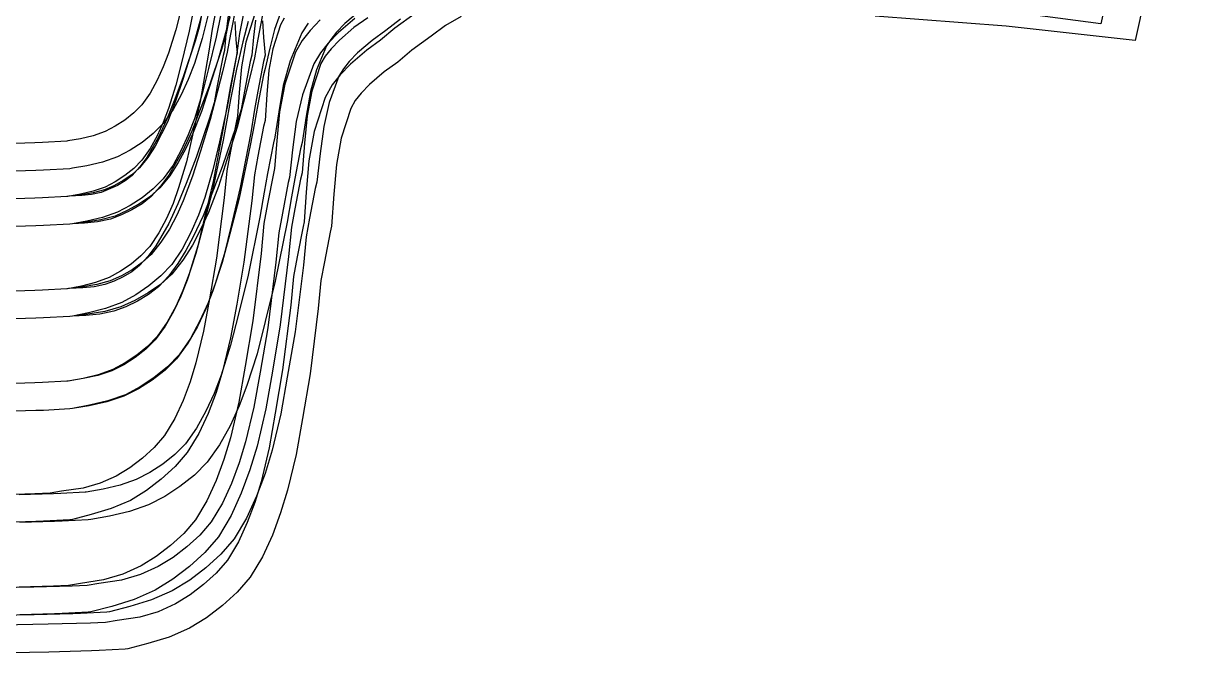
# Model space of a CAD drawing. Header units: inches. Extents: x 0 to 24.5, y 0 to 33.4.
# Drawn here: x 8.67 to 24.53, y 0 to 8.53 of the extents above; entities that cross this region are included whole.
import ezdxf

# ---------------------------------------------------------------- set-up
doc = ezdxf.new("R2010")
doc.units = ezdxf.units.IN

msp = doc.modelspace()

# ---------------------------------------------------------------- linework, layer by layer
at = {"layer": 'T001L001'}
for points in [[(24.072, 12.277), (23.241, 8.525), (21.563, 8.744)], [(24.534, 12.05), (23.703, 8.297), (21.96, 8.491), (20.189, 8.629)], [(11.034, 9.038), (10.913, 8.426), (10.813, 8.015), (10.731, 7.693), (10.632, 7.377), (10.561, 7.191), (10.479, 7.01), (10.384, 6.838), (10.271, 6.677), (10.163, 6.568), (10.042, 6.472), (9.913, 6.388), (9.776, 6.316), (9.614, 6.259), (9.446, 6.22), (9.272, 6.189), (9.258, 6.187), (8.929, 6.169), (8.828, 6.165), (8.418, 6.151)], [(11.403, 8.971), (11.279, 8.345), (11.175, 7.92), (11.089, 7.576), (10.983, 7.239), (10.9, 7.023), (10.805, 6.813), (10.695, 6.613), (10.563, 6.426), (10.428, 6.29), (10.277, 6.17), (10.115, 6.064), (9.944, 5.974), (9.741, 5.903), (9.531, 5.854), (9.335, 5.819), (9.298, 5.813), (8.945, 5.794), (8.841, 5.791), (8.426, 5.777)], [(11.553, 8.795), (11.473, 8.384), (11.428, 8.14), (11.366, 7.873), (11.199, 7.23), (11.065, 6.799), (10.959, 6.461), (10.833, 6.131), (10.745, 5.936), (10.645, 5.747), (10.532, 5.568), (10.4, 5.403), (10.277, 5.293), (10.141, 5.197), (9.996, 5.114), (9.844, 5.046), (9.666, 4.995), (9.482, 4.964), (9.283, 4.941), (9.258, 4.937), (8.929, 4.919), (8.828, 4.915), (8.418, 4.901)], [(10.813, 8.765), (10.731, 8.443), (10.632, 8.127), (10.561, 7.941), (10.479, 7.76), (10.384, 7.588), (10.271, 7.427), (10.163, 7.318), (10.042, 7.222), (9.913, 7.138), (9.776, 7.066), (9.614, 7.009), (9.446, 6.97), (9.272, 6.939), (9.258, 6.937), (8.929, 6.919), (8.828, 6.915), (8.418, 6.901)], [(10.813, 8.765), (10.731, 8.443), (10.632, 8.127), (10.561, 7.941), (10.479, 7.76), (10.384, 7.588), (10.271, 7.427), (10.163, 7.318), (10.042, 7.222), (9.913, 7.138), (9.776, 7.066), (9.614, 7.009), (9.446, 6.97), (9.272, 6.939), (9.258, 6.937), (8.929, 6.919), (8.828, 6.915), (8.418, 6.901)], [(13.155, 8.596), (12.931, 8.405), (12.794, 8.261), (12.69, 8.131), (12.598, 7.982), (12.445, 7.565), (12.362, 7.201), (12.312, 6.817), (12.269, 6.446), (12.253, 6.375), (12.173, 5.964), (12.124, 5.696), (12.085, 5.301), (11.975, 4.412), (11.871, 3.812), (11.787, 3.336), (11.676, 2.868), (11.589, 2.583), (11.486, 2.305), (11.362, 2.037), (11.211, 1.785), (11.057, 1.607), (10.883, 1.448), (10.695, 1.304), (10.494, 1.179), (10.253, 1.072), (9.999, 0.998), (9.692, 0.951), (9.533, 0.925), (9.429, 0.919), (9.329, 0.915), (8.811, 0.9), (7.871, 0.883)], [(13.77, 8.588), (13.573, 8.434), (13.387, 8.3), (13.189, 8.132), (13.077, 8.015), (12.998, 7.915), (12.937, 7.817), (12.805, 7.458), (12.732, 7.135), (12.684, 6.771), (12.639, 6.381), (12.619, 6.296), (12.541, 5.895), (12.495, 5.644), (12.458, 5.26), (12.346, 4.357), (12.24, 3.742), (12.152, 3.245), (12.035, 2.754), (11.94, 2.439), (11.825, 2.131), (11.688, 1.835), (11.521, 1.556), (11.342, 1.348), (11.139, 1.163), (10.92, 0.996), (10.685, 0.85), (10.404, 0.729), (10.11, 0.639), (9.835, 0.569), (9.798, 0.563), (9.445, 0.544), (9.341, 0.541), (8.818, 0.525), (7.871, 0.508)], [(14.589, 8.625), (14.381, 8.5), (14.183, 8.355), (13.924, 8.169), (13.734, 8.006), (13.548, 7.873), (13.35, 7.704), (13.238, 7.587), (13.159, 7.487), (13.097, 7.377), (12.97, 6.978), (12.905, 6.62), (12.87, 6.218), (12.839, 5.788), (12.819, 5.703), (12.741, 5.302), (12.695, 5.051), (12.659, 4.674), (12.548, 3.788), (12.445, 3.184), (12.358, 2.696), (12.244, 2.215), (12.15, 1.905), (12.038, 1.603), (11.904, 1.312), (11.739, 1.038), (11.564, 0.834), (11.365, 0.652), (11.149, 0.488), (10.919, 0.345), (10.644, 0.226), (10.355, 0.138), (10.085, 0.069), (10.048, 0.063), (9.695, 0.044), (9.591, 0.041), (9.014, 0.024), (7.968, 0.003)], [(13.97, 8.664), (13.692, 8.464), (13.502, 8.301), (13.316, 8.168), (13.093, 7.977), (12.955, 7.834), (12.847, 7.697), (12.752, 7.528), (12.605, 7.068), (12.533, 6.67), (12.496, 6.248), (12.468, 5.845), (12.453, 5.782), (12.373, 5.371), (12.324, 5.103), (12.286, 4.715), (12.177, 3.843), (12.077, 3.254), (11.994, 2.787), (11.885, 2.328), (11.8, 2.049), (11.699, 1.776), (11.578, 1.514), (11.43, 1.267), (11.279, 1.093), (11.109, 0.937), (10.925, 0.797), (10.728, 0.674), (10.493, 0.569), (10.244, 0.496), (9.941, 0.45), (9.783, 0.425), (9.679, 0.419), (9.579, 0.415), (9.007, 0.399), (7.972, 0.378)], [(11.093, 8.711), (11.05, 8.48), (10.993, 8.291), (10.832, 7.806), (10.708, 7.484), (10.609, 7.233), (10.497, 6.989), (10.34, 6.715), (10.247, 6.588), (10.142, 6.473), (10.048, 6.399), (9.945, 6.337), (9.725, 6.243), (9.594, 6.215), (9.46, 6.201), (9.295, 6.193), (9.258, 6.187), (8.929, 6.169), (8.828, 6.165), (8.418, 6.151)], [(11.273, 8.711), (11.225, 8.453), (11.181, 8.155), (11.061, 7.475), (10.958, 7.018), (10.875, 6.658), (10.771, 6.304), (10.696, 6.094), (10.607, 5.89), (10.504, 5.694), (10.381, 5.511), (10.261, 5.385), (10.127, 5.274), (9.983, 5.176), (9.83, 5.092), (9.648, 5.024), (9.458, 4.976), (9.268, 4.938), (9.258, 4.937), (8.929, 4.919), (8.828, 4.915), (8.418, 4.901)], [(11.098, 8.706), (10.946, 8.146), (10.826, 7.772), (10.73, 7.479), (10.618, 7.194), (10.454, 6.867), (10.355, 6.714), (10.241, 6.574), (10.136, 6.481), (10.02, 6.402), (9.896, 6.333), (9.767, 6.276), (9.616, 6.235), (9.46, 6.21), (9.285, 6.191), (9.258, 6.187), (8.929, 6.169), (8.828, 6.165), (8.418, 6.151)], [(11.803, 8.661), (11.68, 8.277), (11.62, 7.944), (11.59, 7.597), (11.567, 7.275), (11.553, 7.212), (11.473, 6.801), (11.424, 6.534), (11.388, 6.17), (11.283, 5.354), (11.187, 4.803), (11.109, 4.367), (11.005, 3.938), (10.926, 3.679), (10.831, 3.426), (10.718, 3.182), (10.579, 2.953), (10.439, 2.792), (10.281, 2.648), (10.11, 2.518), (9.927, 2.405), (9.709, 2.309), (9.479, 2.242), (9.186, 2.199), (9.034, 2.175), (8.929, 2.169), (8.828, 2.165), (8.418, 2.151)], [(11.44, 8.633), (11.411, 8.385), (11.389, 8.163), (11.373, 8.095), (11.293, 7.684), (11.25, 7.453), (11.187, 7.247), (11.008, 6.717), (10.871, 6.365), (10.762, 6.09), (10.638, 5.823), (10.462, 5.52), (10.359, 5.38), (10.242, 5.252), (10.136, 5.17), (10.021, 5.101), (9.899, 5.043), (9.773, 4.996), (9.627, 4.966), (9.477, 4.951), (9.296, 4.943), (9.258, 4.937), (8.929, 4.919), (8.828, 4.915), (8.418, 4.901)], [(11.919, 8.716), (11.841, 8.315), (11.795, 8.064), (11.731, 7.784), (11.56, 7.127), (11.422, 6.682), (11.308, 6.323), (11.174, 5.972), (11.073, 5.748), (10.958, 5.531), (10.829, 5.325), (10.678, 5.135), (10.525, 4.999), (10.357, 4.882), (10.178, 4.779), (9.991, 4.695), (9.772, 4.632), (9.545, 4.594), (9.335, 4.569), (9.298, 4.563), (8.945, 4.544), (8.841, 4.541), (8.426, 4.527)], [(12.149, 8.672), (12.069, 8.448), (12.004, 8.193), (11.939, 7.918), (11.919, 7.833), (11.841, 7.432), (11.795, 7.181), (11.74, 6.877), (11.589, 6.166), (11.464, 5.683), (11.36, 5.293), (11.234, 4.911), (11.137, 4.667), (11.025, 4.429), (10.896, 4.202), (10.744, 3.991), (10.587, 3.838), (10.413, 3.704), (10.227, 3.586), (10.031, 3.486), (9.799, 3.408), (9.559, 3.356), (9.335, 3.319), (9.298, 3.313), (8.945, 3.294), (8.841, 3.291), (8.426, 3.277)], [(11.175, 8.67), (11.089, 8.326), (10.983, 7.989), (10.9, 7.773), (10.805, 7.563), (10.695, 7.363), (10.563, 7.176), (10.428, 7.04), (10.277, 6.92), (10.115, 6.814), (9.944, 6.724), (9.741, 6.653), (9.531, 6.604), (9.335, 6.569), (9.298, 6.563), (8.945, 6.544), (8.841, 6.541), (8.426, 6.527)], [(11.175, 8.67), (11.089, 8.326), (10.983, 7.989), (10.9, 7.773), (10.805, 7.563), (10.695, 7.363), (10.563, 7.176), (10.428, 7.04), (10.277, 6.92), (10.115, 6.814), (9.944, 6.724), (9.741, 6.653), (9.531, 6.604), (9.335, 6.569), (9.298, 6.563), (8.945, 6.544), (8.841, 6.541), (8.426, 6.527)], [(11.461, 8.642), (11.415, 8.391), (11.351, 8.178), (11.185, 7.68), (11.055, 7.343), (10.949, 7.072), (10.828, 6.807), (10.638, 6.478), (10.527, 6.326), (10.401, 6.187), (10.276, 6.09), (10.14, 6.008), (9.997, 5.938), (9.848, 5.882), (9.675, 5.845), (9.499, 5.828), (9.335, 5.819), (9.298, 5.813), (8.945, 5.794), (8.841, 5.791), (8.426, 5.777)], [(11.641, 8.642), (11.595, 8.391), (11.551, 8.095), (11.428, 7.401), (11.322, 6.929), (11.234, 6.548), (11.124, 6.173), (11.038, 5.933), (10.937, 5.699), (10.819, 5.475), (10.679, 5.266), (10.532, 5.112), (10.368, 4.977), (10.191, 4.856), (10.004, 4.753), (9.782, 4.67), (9.551, 4.612), (9.335, 4.569), (9.298, 4.563), (8.945, 4.544), (8.841, 4.541), (8.426, 4.527)], [(11.461, 8.613), (11.306, 8.04), (11.181, 7.651), (11.078, 7.338), (10.958, 7.031), (10.867, 6.836), (10.765, 6.647), (10.65, 6.468), (10.516, 6.303), (10.381, 6.185), (10.233, 6.084), (10.075, 5.996), (9.911, 5.923), (9.718, 5.871), (9.519, 5.839), (9.335, 5.819), (9.298, 5.813), (8.945, 5.794), (8.841, 5.791), (8.426, 5.777)], [(12.199, 8.601), (12.149, 8.511), (12.045, 8.186), (11.992, 7.895), (11.964, 7.568), (11.939, 7.218), (11.919, 7.133), (11.841, 6.732), (11.795, 6.481), (11.76, 6.128), (11.654, 5.298), (11.556, 4.732), (11.473, 4.274), (11.365, 3.824), (11.276, 3.534), (11.17, 3.251), (11.043, 2.979), (10.888, 2.723), (10.723, 2.532), (10.536, 2.362), (10.334, 2.209), (10.118, 2.076), (9.859, 1.965), (9.589, 1.883), (9.335, 1.819), (9.298, 1.813), (8.945, 1.794), (8.841, 1.791), (8.426, 1.777)], [(11.811, 8.572), (11.784, 8.345), (11.759, 8.101), (11.739, 8.016), (11.661, 7.615), (11.615, 7.364), (11.544, 7.132), (11.361, 6.589), (11.218, 6.223), (11.101, 5.928), (10.967, 5.64), (10.869, 5.458), (10.759, 5.282), (10.638, 5.116), (10.499, 4.965), (10.362, 4.86), (10.214, 4.771), (10.058, 4.696), (9.895, 4.636), (9.706, 4.596), (9.514, 4.578), (9.335, 4.569), (9.298, 4.563), (8.945, 4.544), (8.841, 4.541), (8.426, 4.527)], [(12.686, 8.578), (12.549, 8.434), (12.441, 8.299), (12.35, 8.139), (12.208, 7.709), (12.136, 7.335), (12.098, 6.941), (12.068, 6.566), (12.053, 6.501), (11.973, 6.09), (11.923, 5.822), (11.885, 5.417), (11.774, 4.507), (11.67, 3.891), (11.585, 3.404), (11.472, 2.924), (11.384, 2.631), (11.278, 2.346), (11.152, 2.071), (10.998, 1.812), (10.84, 1.628), (10.662, 1.464), (10.468, 1.317), (10.262, 1.188), (10.015, 1.077), (9.755, 1), (9.444, 0.951), (9.283, 0.924), (9.179, 0.919), (9.078, 0.915), (8.614, 0.901)], [(13.216, 8.697), (13.018, 8.529), (12.906, 8.412), (12.827, 8.312), (12.768, 8.225), (12.633, 7.9), (12.553, 7.607), (12.495, 7.274), (12.439, 6.918), (12.419, 6.833), (12.341, 6.432), (12.295, 6.181), (12.237, 5.84), (12.077, 5.041), (11.942, 4.497), (11.831, 4.059), (11.695, 3.628), (11.589, 3.353), (11.466, 3.085), (11.324, 2.829), (11.156, 2.591), (10.983, 2.417), (10.789, 2.264), (10.582, 2.129), (10.363, 2.015), (10.105, 1.925), (9.836, 1.863), (9.585, 1.819), (9.548, 1.813), (9.195, 1.794), (9.091, 1.791), (8.622, 1.776)], [(13.328, 8.607), (13.141, 8.473), (12.944, 8.305), (12.832, 8.187), (12.753, 8.088), (12.694, 7.986), (12.572, 7.614), (12.508, 7.281), (12.472, 6.908), (12.439, 6.507), (12.419, 6.422), (12.341, 6.021), (12.295, 5.771), (12.258, 5.376), (12.145, 4.453), (12.039, 3.822), (11.949, 3.313), (11.831, 2.811), (11.734, 2.489), (11.618, 2.173), (11.479, 1.869), (11.308, 1.583), (11.125, 1.37), (10.918, 1.18), (10.694, 1.008), (10.454, 0.859), (10.168, 0.734), (9.867, 0.641), (9.585, 0.569), (9.548, 0.563), (9.195, 0.544), (9.091, 0.541), (8.622, 0.526)], [(11.71, 8.557), (11.64, 8.282), (11.574, 8.004), (11.553, 7.912), (11.473, 7.501), (11.426, 7.249), (11.372, 6.95), (11.224, 6.252), (11.103, 5.784), (11.004, 5.416), (10.885, 5.054), (10.8, 4.839), (10.702, 4.63), (10.588, 4.431), (10.455, 4.246), (10.326, 4.12), (10.183, 4.009), (10.029, 3.912), (9.868, 3.83), (9.677, 3.766), (9.479, 3.723), (9.275, 3.689), (9.258, 3.687), (8.929, 3.669), (8.828, 3.665), (8.418, 3.651)], [(11.529, 8.555), (11.545, 8.311), (11.561, 8.129), (11.553, 8.095), (11.473, 7.684), (11.426, 7.428), (11.375, 7.114), (11.237, 6.389), (11.121, 5.902), (11.028, 5.518), (10.912, 5.141), (10.828, 4.916), (10.731, 4.697), (10.617, 4.488), (10.482, 4.293), (10.351, 4.159), (10.204, 4.041), (10.047, 3.936), (9.881, 3.847), (9.683, 3.776), (9.478, 3.727), (9.271, 3.689), (9.258, 3.687), (8.929, 3.669), (8.828, 3.665), (8.418, 3.651)], [(11.904, 8.563), (11.919, 8.34), (11.939, 8.101), (11.919, 8.016), (11.841, 7.615), (11.795, 7.364), (11.745, 7.049), (11.604, 6.311), (11.485, 5.809), (11.386, 5.404), (11.264, 5.006), (11.169, 4.751), (11.058, 4.503), (10.93, 4.265), (10.777, 4.044), (10.618, 3.882), (10.441, 3.74), (10.252, 3.614), (10.051, 3.506), (9.813, 3.421), (9.566, 3.362), (9.335, 3.319), (9.298, 3.313), (8.945, 3.294), (8.841, 3.291), (8.426, 3.277)], [(12.524, 8.534), (12.436, 8.404), (12.277, 8.022), (12.186, 7.688), (12.125, 7.335), (12.071, 6.99), (12.053, 6.912), (11.973, 6.501), (11.926, 6.247), (11.868, 5.908), (11.711, 5.123), (11.58, 4.594), (11.474, 4.177), (11.344, 3.768), (11.25, 3.522), (11.14, 3.283), (11.014, 3.055), (10.864, 2.842), (10.718, 2.696), (10.555, 2.567), (10.381, 2.453), (10.196, 2.357), (9.978, 2.281), (9.751, 2.229), (9.522, 2.189), (9.508, 2.187), (9.179, 2.169), (9.078, 2.165), (8.614, 2.151)]]:
    msp.add_lwpolyline(points, dxfattribs=at)

doc.saveas('drawing.dxf')
